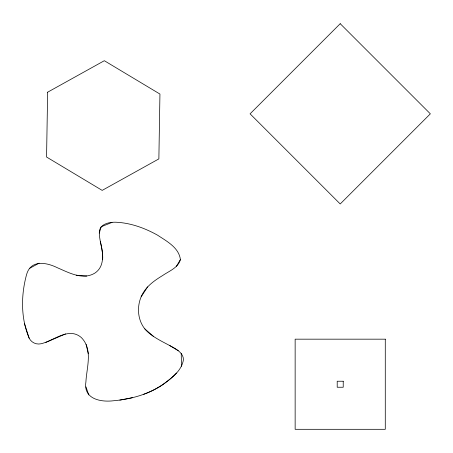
<?xml version="1.0" encoding="UTF-8"?>
<svg xmlns="http://www.w3.org/2000/svg" width="453" height="453" viewBox="0 0 453 453"><rect width="100%" height="100%" fill="white"/><g stroke="black" fill="none" stroke-linecap="round" stroke-linejoin="round"><path stroke-width="0.68" d="M102.661 259.433C103.267 250.481 99.547 241.987 99.292 233.102C98.884 223.646 110.153 221.664 117.452 222.321C131.608 223.238 145.203 228.295 157.519 235.152C166.596 241.16 178.997 247.615 180.402 259.592C178.193 267.887 169.026 271.087 162.61 275.549C155.572 279.829 148.561 284.637 143.935 291.613C135.498 304.263 136.67 323.108 148.878 332.978C156.511 339.308 165.724 343.164 174.263 348.051C178.544 350.594 183.425 354.104 183.448 359.62C181.704 371.267 170.838 378.6 162.066 385.152C147.621 394.654 130.441 399.252 113.358 400.775C100.356 402.338 83.103 398.816 85.911 381.851C86.676 367.241 93.137 349.399 81.268 337.491C68.562 326.624 53.816 340.826 41.087 343.753A10.668 10.668 0 0 1 29.185 338.238C20.702 318.351 20.934 295.113 26.602 274.478C30.861 259.343 46.58 262.4 57.406 267.751C68.867 272.644 82.74 280.498 94.864 273.102C105.47 266.087 102.893 251.806 100.3 241.341M99.292 233.102L101.166 226.76L112.055 222.395M176.438 266.273L180.402 259.592M141.166 296.811L147.627 286.857M176.5 373.012C167.395 382.53 156.081 389.739 143.737 394.286M29.841 268.221L39.128 263.153M45.849 342.406L65.606 333.895M119.813 400.101L132.491 397.666M76.251 275.214L86.749 276.036M169.501 345.418L178.272 350.701M144.813 328.861L153.68 336.59M85.979 386.879L88.765 394.925M24.377 323.317L29.19 338.232M86.11 344.399L88.324 353.799M181.24 353.476L181.472 366.273M47.639 92.197L46.563 157.032L102.18 190.385L158.867 158.895L159.943 94.06L104.326 60.708L47.639 92.197M340.214 23.692L250.079 113.828L340.214 203.963L430.35 113.828L340.214 23.692M385.282 339.172L295.146 339.172L295.146 429.308L385.282 429.308L385.282 339.172M343.221 381.233L337.208 381.233L337.208 387.241L343.221 387.241L343.221 381.233"/></g></svg>
